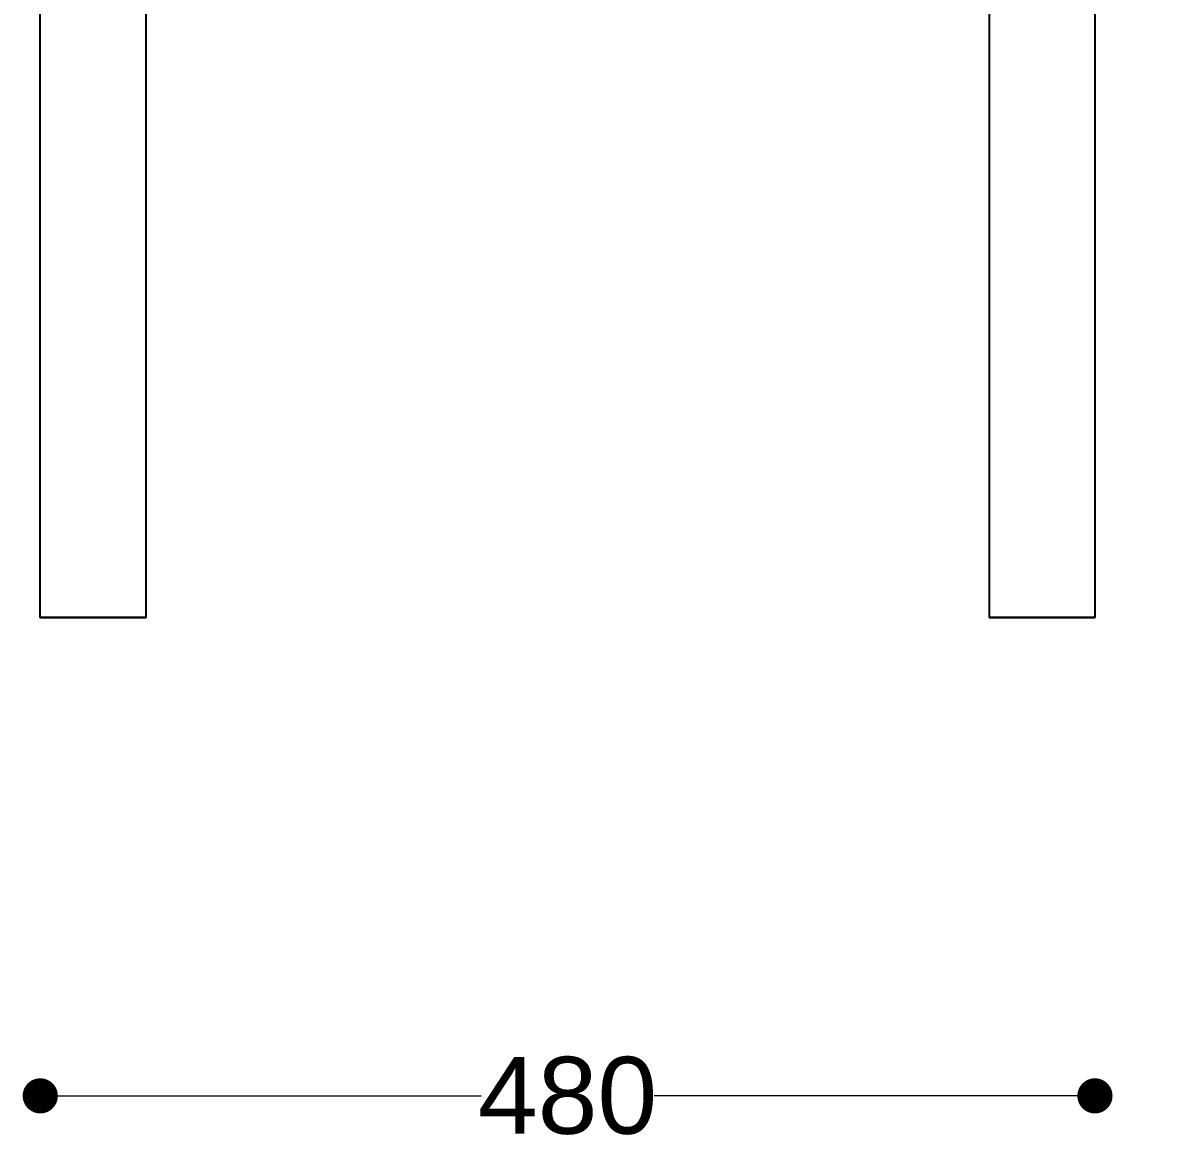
# Model space of a CAD drawing. Header units: millimetres. Extents: x 12069 to 16055, y 15847 to 21295.
# Drawn here: x 14701 to 15217, y 19018 to 19529 of the extents above; entities that cross this region are included whole.
import ezdxf

# ---------------------------------------------------------------- set-up
doc = ezdxf.new("R2010")
doc.units = ezdxf.units.MM
doc.header["$LTSCALE"] = 3
doc.layers.add('DomyÅ›lny', color=7, linetype='Continuous')
doc.styles.get("Standard").update_dxf_attribs({"font": 'arial.ttf'})
doc.dimstyles.new('MATEUSZ', dxfattribs={"dimtxt": 35, "dimasz": 16, "dimexe": 0.18, "dimexo": 0.0625, "dimgap": 0.09, "dimtad": 0, "dimdec": 0, "dimdsep": 46, "dimtxsty": 'Standard', "dimblk": 'DOT', "dimcen": 0.09, "dimse1": 1, "dimse2": 1, "dimadec": 0, "dimazin": 0, "dimtfac": 1, "dimtdec": 0, "dimtofl": 0, "dimtmove": 0, "dimatfit": 3, "dimfxl": 1, "dimtolj": 1, "dimtzin": 0, "dimlwd": 9, "dimlwe": 9, "dimarcsym": 0})

# ---------------------------------------------------------------- blocks, each defined once
blk = doc.blocks.new('_Dot')
at = {"color": 0, "linetype": 'ByBlock', "lineweight": -2}
blk.add_line((-0.5, 0), (-1, 0), dxfattribs=at)
at = {"color": 0, "linetype": 'ByBlock', "const_width": 0.5}
blk.add_lwpolyline([(-0.25, 0, 1), (0.25, 0, 1)], format="xyb", close=True, dxfattribs=at)
blk = doc.blocks.new('*D28')
at = {"color": 0, "lineweight": 9, "transparency": 16777216}
for p, q in [((14725.09, 19040.8), (14909.69, 19040.8)), ((15173.09, 19040.8), (14988.49, 19040.8))]:
    blk.add_line(p, q, dxfattribs=at)
at = {"layer": 'Defpoints', "color": 0, "transparency": 16777216}
for p in [(14709.09, 19258.44), (15189.09, 19258.44), (15189.09, 19040.8)]:
    blk.add_point(p, dxfattribs=at)
at = {"color": 0, "lineweight": 9, "transparency": 16777216, "xscale": 16, "yscale": 16, "zscale": 16, "rotation": 180}
blk.add_blockref('_Dot', (14709.09, 19040.8), dxfattribs=at)
at = {"color": 0, "lineweight": 9, "transparency": 16777216, "xscale": 16, "yscale": 16, "zscale": 16}
blk.add_blockref('_Dot', (15189.09, 19040.8), dxfattribs=at)
at = {"color": 0, "transparency": 16777216, "insert": (14949.09, 19040.8), "char_height": 35, "attachment_point": 5}
blk.add_mtext('\\A1;480', dxfattribs=at)
blk = doc.blocks.new('*D29')
at = {"color": 0, "lineweight": 9, "transparency": 16777216}
for p, q in [((15437.84, 20602.31), (15437.84, 19989.02)), ((15437.84, 19274.44), (15437.84, 19887.73))]:
    blk.add_line(p, q, dxfattribs=at)
at = {"layer": 'Defpoints', "color": 0, "transparency": 16777216}
for p in [(14951.09, 20618.31), (15188.94, 19258.44), (15437.84, 19258.44)]:
    blk.add_point(p, dxfattribs=at)
at = {"color": 0, "lineweight": 9, "transparency": 16777216, "xscale": 16, "yscale": 16, "zscale": 16}
for p, rotation in [((15437.84, 20618.31), 90), ((15437.84, 19258.44), 270)]:
    blk.add_blockref('_Dot', p, dxfattribs=dict(at, rotation=rotation))
at = {"color": 0, "transparency": 16777216, "insert": (15437.84, 19938.38), "char_height": 35, "attachment_point": 5, "rotation": 90}
blk.add_mtext('\\A1;1360', dxfattribs=at)

msp = doc.modelspace()

# ---------------------------------------------------------------- linework, layer by layer
at = {"layer": 'DomyÅ›lny'}
for p, q in [((14709.09, 19258.44), (14709.09, 20380.31)), ((15189.09, 20380.31), (15189.09, 19258.44)), ((14757.09, 19778.31), (14757.09, 19258.44)), ((15141.09, 19258.44), (15141.09, 19778.31))]:
    msp.add_line(p, q, dxfattribs=at)
for points in [[(14733.09, 19258.44, 0), (14715.9, 19258.44, 0), (14710.82, 19258.44, 0), (14709.52, 19258.44, 0), (14709.2, 19258.44, 0), (14709.12, 19258.44, 0), (14709.1, 19258.44, 0), (14709.09, 19258.44, 0), (14709.09, 19258.44, 0), (14709.09, 19258.44, 0), (14709.09, 19258.44, 0), (14709.09, 19258.44, 0), (14709.09, 19258.44, 0), (14709.09, 19258.44, 0), (14709.09, 19258.44, 0), (14709.09, 19258.44, 0), (14709.09, 19258.44, 0), (14709.09, 19258.44, 0), (14709.09, 19258.44, 0), (14709.09, 19258.44, 0), (14709.12, 19258.44, 0), (14709.25, 19258.44, 0), (14709.8, 19258.44, 0), (14715.75, 19258.44, 0), (14738.26, 19258.44, 0), (14755.85, 19258.44, 0), (14757, 19258.44, 0), (14757.08, 19258.44, 0), (14757.09, 19258.44, 0), (14757.09, 19258.44, 0), (14757.09, 19258.44, 0), (14757.09, 19258.44, 0), (14757.09, 19258.44, 0), (14757.09, 19258.44, 0), (14757.09, 19258.44, 0), (14757.09, 19258.44, 0), (14757.09, 19258.44, 0), (14757.09, 19258.44, 0), (14757.09, 19258.44, 0), (14757.09, 19258.44, 0), (14757.09, 19258.44, 0), (14757.08, 19258.44, 0), (14757.04, 19258.44, 0), (14756.89, 19258.44, 0), (14755.28, 19258.44, 0), (14747.87, 19258.44, 0)], [(15165.09, 19258.44, 0), (15182.28, 19258.44, 0), (15187.36, 19258.44, 0), (15188.66, 19258.44, 0), (15188.99, 19258.44, 0), (15189.07, 19258.44, 0), (15189.09, 19258.44, 0), (15189.09, 19258.44, 0), (15189.09, 19258.44, 0), (15189.09, 19258.44, 0), (15189.09, 19258.44, 0), (15189.09, 19258.44, 0), (15189.09, 19258.44, 0), (15189.09, 19258.44, 0), (15189.09, 19258.44, 0), (15189.09, 19258.44, 0), (15189.09, 19258.44, 0), (15189.09, 19258.44, 0), (15189.09, 19258.44, 0), (15189.09, 19258.44, 0), (15189.06, 19258.44, 0), (15188.94, 19258.44, 0), (15188.38, 19258.44, 0), (15182.44, 19258.44, 0), (15159.93, 19258.44, 0), (15142.33, 19258.44, 0), (15141.19, 19258.44, 0), (15141.1, 19258.44, 0), (15141.09, 19258.44, 0), (15141.09, 19258.44, 0), (15141.09, 19258.44, 0), (15141.09, 19258.44, 0), (15141.09, 19258.44, 0), (15141.09, 19258.44, 0), (15141.09, 19258.44, 0), (15141.09, 19258.44, 0), (15141.09, 19258.44, 0), (15141.09, 19258.44, 0), (15141.09, 19258.44, 0), (15141.09, 19258.44, 0), (15141.09, 19258.44, 0), (15141.1, 19258.44, 0), (15141.14, 19258.44, 0), (15141.29, 19258.44, 0), (15142.9, 19258.44, 0), (15150.31, 19258.44, 0)]]:
    msp.add_polyline3d(points, close=True, dxfattribs=at)

# ---------------------------------------------------------------- dimensions: what is measured, and where the dimension line sits
dim = msp.add_linear_dim(base=(15437.84, 19258.44), p1=(14951.09, 20618.31), p2=(15188.94, 19258.44), angle=90, dimstyle='MATEUSZ')
dim.commit()
dim.dimension.update_dxf_attribs({"geometry": '*D29', "text_midpoint": (15437.84, 19938.38)})
dim = msp.add_linear_dim(base=(15189.09, 19040.8), p1=(14709.09, 19258.44), p2=(15189.09, 19258.44), dimstyle='MATEUSZ')
dim.commit()
dim.dimension.update_dxf_attribs({"geometry": '*D28', "text_midpoint": (14949.09, 19040.8)})

doc.saveas('drawing.dxf')
